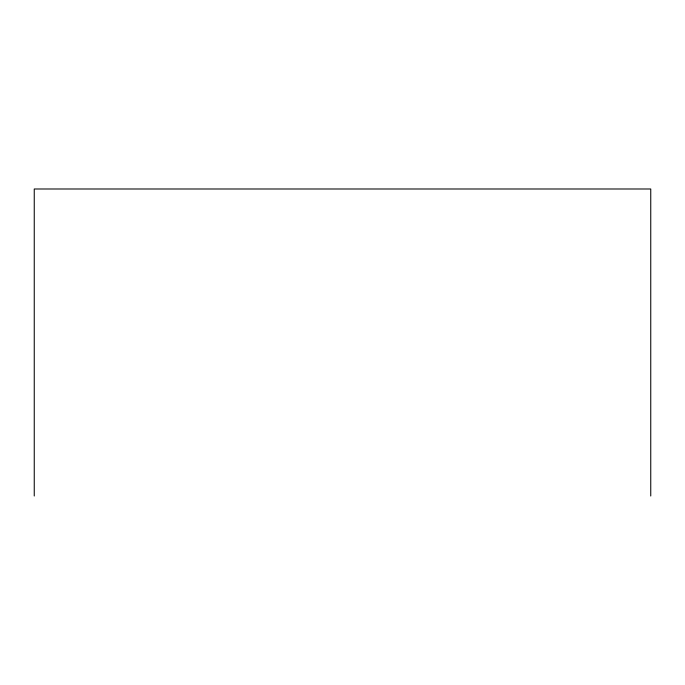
<?xml version="1.0" encoding="UTF-8"?>
<svg xmlns="http://www.w3.org/2000/svg" width="685" height="685" viewBox="0 0 685 685"><rect width="100%" height="100%" fill="white"/><g stroke="black" fill="none" stroke-linecap="round" stroke-linejoin="round"><path stroke-width="1.03" d="M650.75 496.008L650.75 188.992L34.25 188.992L34.25 496.008"/></g></svg>
